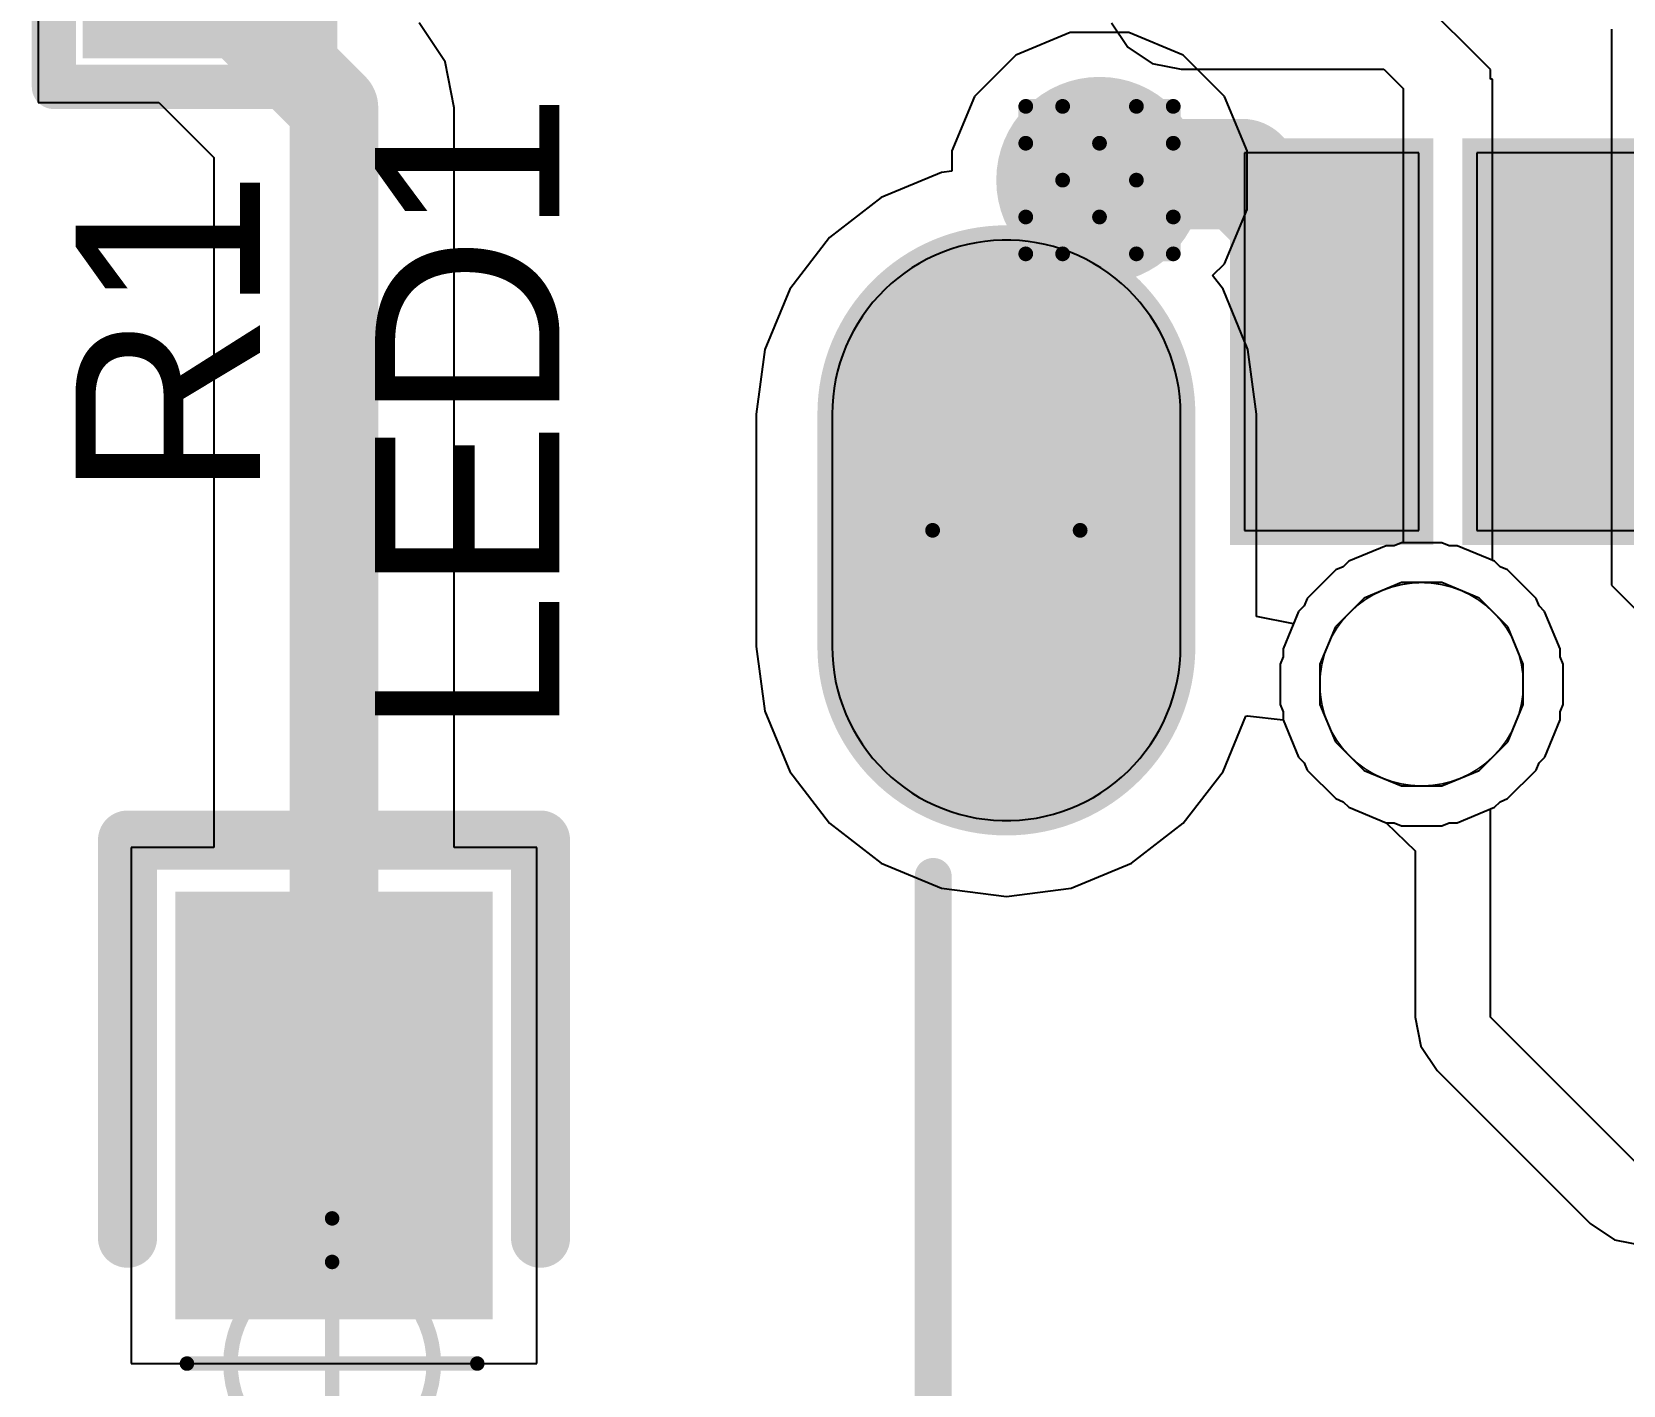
# Model space of a CAD drawing. Header units: inches. Extents: x -13 to 356, y -4 to 120.
# Drawn here: x 3.15 to 8.63, y -0.26 to 4.4 of the extents above; entities that cross this region are included whole.
import ezdxf

# ---------------------------------------------------------------- set-up
doc = ezdxf.new("R2010")
doc.units = ezdxf.units.IN
for name, color, linetype in [('Bottom Layer', 5, 'Continuous'), ('Bottom Solder', 6, 'Continuous'), ('Dimensions', 6, 'Continuous'), ('Drill Drawing', 1, 'Continuous'), ('GND', 16, 'Continuous'), ('Mechanical 15', 56, 'Continuous'), ('Multi-Layer', 9, 'Continuous'), ('Pad Holes', 156, 'Continuous'), ('POWER', 76, 'Continuous'), ('Top Layer', 1, 'Continuous'), ('Top Overlay', 2, 'Continuous'), ('Top Paste', 8, 'Continuous'), ('Top Solder', 216, 'Continuous'), ('Via Holes', 16, 'Continuous')]:
    doc.layers.add(name, color=color, linetype=linetype)
doc.styles.add('Arial', font='', dxfattribs={"height": 0.2})
doc.styles.get('Arial').set_extended_font_data('Arial')

# ---------------------------------------------------------------- blocks, each defined once
blk = doc.blocks.new('KH_TYPE_C_16P_15')
at = {"layer": 'Bottom Layer'}
h = blk.add_hatch(color=5, dxfattribs=at)
edge = h.paths.add_edge_path()
edge.add_arc((-4.3201, 1.365), 0.6, 180, 360)
edge.add_line((-3.7201, 1.365), (-3.7201, 2.165))
edge.add_arc((-4.3201, 2.165), 0.6, 0, 180)
edge.add_line((-4.9201, 2.165), (-4.9201, 1.365))
at = {"layer": 'Bottom Solder'}
h = blk.add_hatch(color=6, dxfattribs=at)
edge = h.paths.add_edge_path()
edge.add_arc((-4.3201, 1.365), 0.6508, 180, 360)
edge.add_line((-3.6693, 1.365), (-3.6693, 2.165))
edge.add_arc((-4.3201, 2.165), 0.6508, 0, 180)
edge.add_line((-4.9709, 2.165), (-4.9709, 1.365))
at = {"layer": 'GND'}
h = blk.add_hatch(color=16, dxfattribs=at)
edge = h.paths.add_edge_path()
edge.add_arc((-4.3201, 1.365), 0.6, 180, 360)
edge.add_line((-3.7201, 1.365), (-3.7201, 2.165))
edge.add_arc((-4.3201, 2.165), 0.6, 0, 180)
edge.add_line((-4.9201, 2.165), (-4.9201, 1.365))
at = {"layer": 'Multi-Layer'}
h = blk.add_hatch(color=9, dxfattribs=at)
edge = h.paths.add_edge_path()
edge.add_arc((-4.3201, 1.365), 0.6, 180, 360)
edge.add_line((-3.7201, 1.365), (-3.7201, 2.165))
edge.add_arc((-4.3201, 2.165), 0.6, 0, 180)
edge.add_line((-4.9201, 2.165), (-4.9201, 1.365))
at = {"layer": 'Pad Holes'}
h = blk.add_hatch(color=7, dxfattribs=at)
edge = h.paths.add_edge_path()
edge.add_arc((-4.3201, 1.2651), 0.35, 180, 360)
edge.add_line((-3.9701, 1.2651), (-3.9701, 2.265))
edge.add_arc((-4.3201, 2.265), 0.35, 0, 180)
edge.add_line((-4.6701, 2.265), (-4.6701, 1.2651))
at = {"layer": 'POWER'}
h = blk.add_hatch(color=76, dxfattribs=at)
edge = h.paths.add_edge_path()
edge.add_arc((-4.3201, 1.365), 0.6, 180, 360)
edge.add_line((-3.7201, 1.365), (-3.7201, 2.165))
edge.add_arc((-4.3201, 2.165), 0.6, 0, 180)
edge.add_line((-4.9201, 2.165), (-4.9201, 1.365))
at = {"layer": 'Top Layer'}
for points in [[(-3.5, 3.065), (-3.2, 3.065), (-3.2, 1.765), (-3.5, 1.765)], [(-3.2001, 3.065), (-2.9001, 3.065), (-2.9001, 1.765), (-3.2001, 1.765)], [(-2.6999, 3.065), (-2.3999, 3.065), (-2.3999, 1.765), (-2.6999, 1.765)], [(-2.4, 3.065), (-2.1, 3.065), (-2.1, 1.765), (-2.4, 1.765)]]:
    blk.add_hatch(color=1, dxfattribs=at).paths.add_polyline_path(points)
h = blk.add_hatch(color=1, dxfattribs=at)
edge = h.paths.add_edge_path()
edge.add_arc((-4.3201, 1.365), 0.6, 180, 360)
edge.add_line((-3.7201, 1.365), (-3.7201, 2.165))
edge.add_arc((-4.3201, 2.165), 0.6, 0, 180)
edge.add_line((-4.9201, 2.165), (-4.9201, 1.365))
at = {"layer": 'Top Solder'}
for points in [[(-3.55, 3.115), (-3.15, 3.115), (-3.15, 1.715), (-3.55, 1.715)], [(-3.2501, 3.115), (-2.8501, 3.115), (-2.8501, 1.715), (-3.2501, 1.715)], [(-2.7499, 3.115), (-2.3499, 3.115), (-2.3499, 1.715), (-2.7499, 1.715)], [(-2.45, 3.115), (-2.05, 3.115), (-2.05, 1.715), (-2.45, 1.715)]]:
    blk.add_hatch(color=216, dxfattribs=at).paths.add_polyline_path(points)
h = blk.add_hatch(color=216, dxfattribs=at)
edge = h.paths.add_edge_path()
edge.add_arc((-4.3201, 1.365), 0.6508, 180, 360)
edge.add_line((-3.6693, 1.365), (-3.6693, 2.165))
edge.add_arc((-4.3201, 2.165), 0.6508, 0, 180)
edge.add_line((-4.9709, 2.165), (-4.9709, 1.365))
at = {"layer": 'Dimensions'}
for points in [[(-2.54, 1.2349, 0.00508, 0.00508, 1), (-3.2401, 1.2349, 0.00508, 0.00508, 1)], [(-3.2413, 1.2349, 0.00254, 0.00254, 1), (-3.2388, 1.2349, 0.00254, 0.00254, 1)], [(-2.5413, 1.2349, 0.00254, 0.00254, 1), (-2.5388, 1.2349, 0.00254, 0.00254, 1)]]:
    blk.add_lwpolyline(points, format="xyseb", close=True, dxfattribs=at)
at = {"layer": 'Multi-Layer'}
for p, q in [((-2.9598, 1.585), (-3.0885, 1.5316)), ((-2.8205, 1.585), (-2.9598, 1.585)), ((-2.6919, 1.5317), (-2.8205, 1.585)), ((-3.0885, 1.5316), (-3.1869, 1.4332)), ((-2.5934, 1.4332), (-2.6919, 1.5317)), ((-3.1869, 1.4332), (-3.2402, 1.3045)), ((-2.54, 1.3046), (-2.5934, 1.4332)), ((-3.2402, 1.3045), (-3.2402, 1.2348)), ((-2.54, 1.2349), (-2.54, 1.3046)), ((-3.2402, 1.2348), (-3.2402, 1.1652)), ((-2.54, 1.2349), (-2.54, 1.2349)), ((-2.54, 1.1653), (-2.54, 1.2349)), ((-3.2402, 1.1652), (-3.1869, 1.0366)), ((-2.5933, 1.0366), (-2.54, 1.1653)), ((-3.1869, 1.0366), (-3.0884, 0.9381)), ((-2.6918, 0.9381), (-2.5933, 1.0366)), ((-3.0884, 0.9381), (-2.9597, 0.8848)), ((-2.8204, 0.8848), (-2.6918, 0.9381)), ((-2.9597, 0.8848), (-2.8204, 0.8848))]:
    blk.add_line(p, q, dxfattribs=at)
at = {"layer": 'Top Overlay'}
blk.add_lwpolyline([(-4.5721, -1.3232, 0.127, 0.127, 0), (-4.5721, 0.5731, 0.127, 0.127, 0)], format="xyseb", dxfattribs=at)
blk.add_lwpolyline([(-4.6038, 0.5731, 0.0635, 0.0635, 1), (-4.5403, 0.5731, 0.0635, 0.0635, 1)], format="xyseb", close=True, dxfattribs=at)
at = {"layer": 'Top Paste'}
for p, q in [((-3.2001, 3.0651), (-3.5001, 3.0651)), ((-3.5001, 3.0651), (-3.5001, 1.7651)), ((-2.9001, 3.0651), (-3.2001, 3.0651)), ((-2.9001, 1.7651), (-2.9001, 3.0651)), ((-2.1, 3.0651), (-2.7, 3.0651)), ((-2.7, 3.0651), (-2.7, 1.7651)), ((-4.4826, 2.7426), (-4.5112, 2.7338)), ((-4.4536, 2.75), (-4.4826, 2.7426)), ((-4.4243, 2.7559), (-4.4536, 2.75)), ((-4.3947, 2.7604), (-4.4243, 2.7559)), ((-4.3649, 2.7634), (-4.3947, 2.7604)), ((-4.335, 2.7649), (-4.3649, 2.7634)), ((-4.3051, 2.7649), (-4.335, 2.7649)), ((-4.2752, 2.7634), (-4.3051, 2.7649)), ((-4.2455, 2.7604), (-4.2752, 2.7634)), ((-4.2159, 2.7559), (-4.2455, 2.7604)), ((-4.1866, 2.75), (-4.2159, 2.7559)), ((-4.1576, 2.7426), (-4.1866, 2.75)), ((-4.129, 2.7338), (-4.1576, 2.7426)), ((-4.5938, 2.699), (-4.6201, 2.6847)), ((-4.5668, 2.712), (-4.5938, 2.699)), ((-4.5393, 2.7236), (-4.5668, 2.712)), ((-4.5112, 2.7338), (-4.5393, 2.7236)), ((-4.1009, 2.7236), (-4.129, 2.7338)), ((-4.0733, 2.712), (-4.1009, 2.7236)), ((-4.0463, 2.699), (-4.0733, 2.712)), ((-4.0201, 2.6847), (-4.0463, 2.699)), ((-4.6942, 2.6341), (-4.7171, 2.6149)), ((-4.6703, 2.6522), (-4.6942, 2.6341)), ((-4.6456, 2.6691), (-4.6703, 2.6522)), ((-4.6201, 2.6847), (-4.6456, 2.6691)), ((-3.9945, 2.6691), (-4.0201, 2.6847)), ((-3.9698, 2.6522), (-3.9945, 2.6691)), ((-3.946, 2.6341), (-3.9698, 2.6522)), ((-3.9231, 2.6149), (-3.946, 2.6341)), ((-4.739, 2.5946), (-4.7599, 2.5731)), ((-4.7171, 2.6149), (-4.739, 2.5946)), ((-3.9011, 2.5946), (-3.9231, 2.6149)), ((-3.8802, 2.5731), (-3.9011, 2.5946)), ((-4.7984, 2.5273), (-4.8158, 2.503)), ((-4.7797, 2.5507), (-4.7984, 2.5273)), ((-4.7599, 2.5731), (-4.7797, 2.5507)), ((-3.8604, 2.5507), (-3.8802, 2.5731)), ((-3.8418, 2.5273), (-3.8604, 2.5507)), ((-3.8243, 2.503), (-3.8418, 2.5273)), ((-4.832, 2.4779), (-4.847, 2.452)), ((-4.8158, 2.503), (-4.832, 2.4779)), ((-3.8081, 2.4779), (-3.8243, 2.503)), ((-3.7931, 2.452), (-3.8081, 2.4779)), ((-4.8607, 2.4254), (-4.873, 2.3981)), ((-4.847, 2.452), (-4.8607, 2.4254)), ((-3.7795, 2.4254), (-3.7931, 2.452)), ((-3.7672, 2.3981), (-3.7795, 2.4254)), ((-4.8839, 2.3703), (-4.8934, 2.3419)), ((-4.873, 2.3981), (-4.8839, 2.3703)), ((-3.7563, 2.3703), (-3.7672, 2.3981)), ((-3.7467, 2.3419), (-3.7563, 2.3703)), ((-4.9015, 2.3131), (-4.9082, 2.2839)), ((-4.8934, 2.3419), (-4.9015, 2.3131)), ((-3.7386, 2.3131), (-3.7467, 2.3419)), ((-3.732, 2.2839), (-3.7386, 2.3131)), ((-4.9134, 2.2545), (-4.9171, 2.2248)), ((-4.9082, 2.2839), (-4.9134, 2.2545)), ((-3.7268, 2.2545), (-3.732, 2.2839)), ((-3.723, 2.2248), (-3.7268, 2.2545)), ((-4.9193, 2.1949), (-4.9201, 2.165)), ((-4.9171, 2.2248), (-4.9193, 2.1949)), ((-3.7208, 2.1949), (-3.723, 2.2248)), ((-3.7201, 2.165), (-3.7208, 2.1949)), ((-4.9201, 2.165), (-4.9201, 1.365)), ((-3.7201, 1.365), (-3.7201, 2.165)), ((-3.5001, 1.7651), (-2.9001, 1.7651)), ((-2.7, 1.7651), (-2.4, 1.7651)), ((-2.4, 1.7651), (-2.1, 1.7651)), ((-4.9201, 1.365), (-4.9193, 1.3352)), ((-4.9193, 1.3352), (-4.9171, 1.3053)), ((-3.723, 1.3053), (-3.7208, 1.3352)), ((-3.7208, 1.3352), (-3.7201, 1.365)), ((-4.9171, 1.3053), (-4.9134, 1.2756)), ((-4.9134, 1.2756), (-4.9082, 1.2461)), ((-3.732, 1.2461), (-3.7268, 1.2756)), ((-3.7268, 1.2756), (-3.723, 1.3053)), ((-4.9082, 1.2461), (-4.9015, 1.217)), ((-4.9015, 1.217), (-4.8934, 1.1882)), ((-3.7467, 1.1882), (-3.7386, 1.217)), ((-3.7386, 1.217), (-3.732, 1.2461)), ((-4.8934, 1.1882), (-4.8839, 1.1598)), ((-4.8839, 1.1598), (-4.873, 1.132)), ((-3.7672, 1.132), (-3.7563, 1.1598)), ((-3.7563, 1.1598), (-3.7467, 1.1882)), ((-4.873, 1.132), (-4.8607, 1.1047)), ((-4.8607, 1.1047), (-4.847, 1.0781)), ((-3.7931, 1.0781), (-3.7795, 1.1047)), ((-3.7795, 1.1047), (-3.7672, 1.132)), ((-4.847, 1.0781), (-4.832, 1.0522)), ((-4.832, 1.0522), (-4.8158, 1.027)), ((-3.8243, 1.027), (-3.8081, 1.0522)), ((-3.8081, 1.0522), (-3.7931, 1.0781)), ((-4.8158, 1.027), (-4.7984, 1.0028)), ((-4.7984, 1.0028), (-4.7797, 0.9794)), ((-3.8604, 0.9794), (-3.8418, 1.0028)), ((-3.8418, 1.0028), (-3.8243, 1.027)), ((-4.7797, 0.9794), (-4.7599, 0.9569)), ((-4.7599, 0.9569), (-4.739, 0.9355)), ((-4.739, 0.9355), (-4.7171, 0.9152)), ((-3.9231, 0.9152), (-3.9011, 0.9355)), ((-3.9011, 0.9355), (-3.8802, 0.9569)), ((-3.8802, 0.9569), (-3.8604, 0.9794)), ((-4.7171, 0.9152), (-4.6942, 0.896)), ((-4.6942, 0.896), (-4.6703, 0.8779)), ((-4.6703, 0.8779), (-4.6456, 0.861)), ((-3.9945, 0.861), (-3.9698, 0.8779)), ((-3.9698, 0.8779), (-3.946, 0.896)), ((-3.946, 0.896), (-3.9231, 0.9152)), ((-4.6456, 0.861), (-4.6201, 0.8454)), ((-4.6201, 0.8454), (-4.5938, 0.8311)), ((-4.5938, 0.8311), (-4.5668, 0.8181)), ((-4.0733, 0.8181), (-4.0463, 0.8311)), ((-4.0463, 0.8311), (-4.0201, 0.8454)), ((-4.0201, 0.8454), (-3.9945, 0.861)), ((-4.5668, 0.8181), (-4.5393, 0.8065)), ((-4.5393, 0.8065), (-4.5112, 0.7963)), ((-4.5112, 0.7963), (-4.4826, 0.7875)), ((-4.4826, 0.7875), (-4.4536, 0.7801)), ((-4.4536, 0.7801), (-4.4243, 0.7742)), ((-4.4243, 0.7742), (-4.3947, 0.7697)), ((-4.3947, 0.7697), (-4.3649, 0.7667)), ((-4.2752, 0.7667), (-4.2455, 0.7697)), ((-4.2455, 0.7697), (-4.2159, 0.7742)), ((-4.2159, 0.7742), (-4.1866, 0.7801)), ((-4.1866, 0.7801), (-4.1576, 0.7875)), ((-4.1576, 0.7875), (-4.129, 0.7963)), ((-4.129, 0.7963), (-4.1009, 0.8065)), ((-4.1009, 0.8065), (-4.0733, 0.8181)), ((-4.3649, 0.7667), (-4.335, 0.7652)), ((-4.335, 0.7652), (-4.3051, 0.7652)), ((-4.3051, 0.7652), (-4.2752, 0.7667))]:
    blk.add_line(p, q, dxfattribs=at)
blk = doc.blocks.new('R_0402_L_35')
at = {"layer": 'Top Layer'}
for points in [[(-0.6001, 0.2499), (-0.2001, 0.2499), (-0.2001, -0.2501), (-0.6001, -0.2501)], [(0.2499, 0.2499), (0.6499, 0.2499), (0.6499, -0.2501), (0.2499, -0.2501)]]:
    blk.add_hatch(color=1, dxfattribs=at).paths.add_polyline_path(points)
at = {"layer": 'Top Paste'}
for points in [[(-0.6001, 0.2499), (-0.2001, 0.2499), (-0.2001, -0.2501), (-0.6001, -0.2501)], [(0.2499, 0.2499), (0.6499, 0.2499), (0.6499, -0.2501), (0.2499, -0.2501)]]:
    blk.add_hatch(color=8, dxfattribs=at).paths.add_polyline_path(points)
at = {"layer": 'Top Solder'}
for points in [[(-0.7017, 0.3515), (-0.0985, 0.3515), (-0.0985, -0.3517), (-0.7017, -0.3517)], [(0.1483, 0.3515), (0.7515, 0.3515), (0.7515, -0.3517), (0.1483, -0.3517)]]:
    blk.add_hatch(color=216, dxfattribs=at).paths.add_polyline_path(points)
at = {"layer": 'Mechanical 15'}
for points in [[(0, -0.2, 0.0254, 0.0254, 0), (0, 0.2, 0.0254, 0.0254, 0)], [(0.2, 0, 0.0254, 0.0254, 0), (-0.2, 0, 0.0254, 0.0254, 0)]]:
    blk.add_lwpolyline(points, format="xyseb", dxfattribs=at)
for points in [[(-0.0063, 0.2, 0.0127, 0.0127, 1), (0.0063, 0.2, 0.0127, 0.0127, 1)], [(0.127, 0, 0.0254, 0.0254, 1), (-0.127, 0, 0.0254, 0.0254, 1)], [(-0.2063, 0, 0.0127, 0.0127, 1), (-0.1936, 0, 0.0127, 0.0127, 1)], [(-0.1333, 0, 0.0127, 0.0127, 1), (-0.1206, 0, 0.0127, 0.0127, 1)], [(0.1206, 0, 0.0127, 0.0127, 1), (0.1333, 0, 0.0127, 0.0127, 1)], [(0.1936, 0, 0.0127, 0.0127, 1), (0.2063, 0, 0.0127, 0.0127, 1)], [(-0.0063, -0.2, 0.0127, 0.0127, 1), (0.0063, -0.2, 0.0127, 0.0127, 1)]]:
    blk.add_lwpolyline(points, format="xyseb", close=True, dxfattribs=at)
at = {"layer": 'Top Overlay'}
for points in [[(-0.8001, -0.4501, 0.1524, 0.1524, 0), (-0.8001, 0.4499, 0.1524, 0.1524, 0)], [(0.8499, 0.4499, 0.1524, 0.1524, 0), (-0.8001, 0.4499, 0.1524, 0.1524, 0)], [(0.8499, -0.4501, 0.1524, 0.1524, 0), (0.8499, 0.4499, 0.1524, 0.1524, 0)], [(0.8499, -0.4501, 0.1524, 0.1524, 0), (-0.8001, -0.4501, 0.1524, 0.1524, 0)]]:
    blk.add_lwpolyline(points, format="xyseb", dxfattribs=at)
for points in [[(-0.8382, 0.4499, 0.0762, 0.0762, 1), (-0.762, 0.4499, 0.0762, 0.0762, 1)], [(-0.8382, 0.4499, 0.0762, 0.0762, 1), (-0.762, 0.4499, 0.0762, 0.0762, 1)], [(0.8118, 0.4499, 0.0762, 0.0762, 1), (0.888, 0.4499, 0.0762, 0.0762, 1)], [(0.8118, 0.4499, 0.0762, 0.0762, 1), (0.888, 0.4499, 0.0762, 0.0762, 1)], [(-0.8382, -0.4501, 0.0762, 0.0762, 1), (-0.762, -0.4501, 0.0762, 0.0762, 1)], [(-0.8382, -0.4501, 0.0762, 0.0762, 1), (-0.762, -0.4501, 0.0762, 0.0762, 1)], [(0.8118, -0.4501, 0.0762, 0.0762, 1), (0.888, -0.4501, 0.0762, 0.0762, 1)], [(0.8118, -0.4501, 0.0762, 0.0762, 1), (0.888, -0.4501, 0.0762, 0.0762, 1)]]:
    blk.add_lwpolyline(points, format="xyseb", close=True, dxfattribs=at)
blk = doc.blocks.new('LED_0603B_36')
at = {"layer": 'Top Layer'}
for points in [[(-1.5239, 0.451), (-0.2539, 0.451), (-0.2539, -0.438), (-1.5239, -0.438)], [(1.3019, 0.451), (0.4764, 0.451), (0.2541, 0.2288), (0.2541, -0.2157), (0.4764, -0.438), (1.3019, -0.438), (1.5241, -0.2157), (1.5241, 0.2288)]]:
    blk.add_hatch(color=1, dxfattribs=at).paths.add_polyline_path(points)
at = {"layer": 'Top Paste'}
for points in [[(-1.5239, 0.451), (-0.2539, 0.451), (-0.2539, -0.438), (-1.5239, -0.438)], [(1.3019, 0.451), (0.4764, 0.451), (0.2541, 0.2288), (0.2541, -0.2157), (0.4764, -0.438), (1.3019, -0.438), (1.5241, -0.2157), (1.5241, 0.2288)]]:
    blk.add_hatch(color=8, dxfattribs=at).paths.add_polyline_path(points)
at = {"layer": 'Top Solder'}
for points in [[(-1.6255, 0.5526), (-0.1523, 0.5526), (-0.1523, -0.5396), (-1.6255, -0.5396)], [(1.3527, 0.5526), (0.4256, 0.5526), (0.1525, 0.2796), (0.1525, -0.2665), (0.4256, -0.5396), (1.3527, -0.5396), (1.6257, -0.2665), (1.6257, 0.2796)]]:
    blk.add_hatch(color=216, dxfattribs=at).paths.add_polyline_path(points)
at = {"layer": 'Mechanical 15'}
for points in [[(0, -0.5, 0.05, 0.05, 0), (0, 0.5, 0.05, 0.05, 0)], [(0.5, 0, 0.05, 0.05, 0), (-0.5, 0, 0.05, 0.05, 0)]]:
    blk.add_lwpolyline(points, format="xyseb", dxfattribs=at)
for points in [[(-0.0125, 0.5, 0.025, 0.025, 1), (0.0125, 0.5, 0.025, 0.025, 1)], [(0.35, 0, 0.05, 0.05, 1), (-0.35, 0, 0.05, 0.05, 1)], [(-0.5125, 0, 0.025, 0.025, 1), (-0.4875, 0, 0.025, 0.025, 1)], [(-0.3625, 0, 0.025, 0.025, 1), (-0.3375, 0, 0.025, 0.025, 1)], [(0.3375, 0, 0.025, 0.025, 1), (0.3625, 0, 0.025, 0.025, 1)], [(0.4875, 0, 0.025, 0.025, 1), (0.5125, 0, 0.025, 0.025, 1)], [(-0.0125, -0.5, 0.025, 0.025, 1), (0.0125, -0.5, 0.025, 0.025, 1)]]:
    blk.add_lwpolyline(points, format="xyseb", close=True, dxfattribs=at)
at = {"layer": 'Top Overlay'}
for points in [[(-1.7779, 0.7177, 0.2032, 0.2032, 0), (-1.8033, 0.7177, 0.2032, 0.2032, 0)], [(-1.8033, -0.6539, 0.2032, 0.2032, 0), (-1.8033, 0.7177, 0.2032, 0.2032, 0)], [(-0.4317, 0.7177, 0.2032, 0.2032, 0), (-1.7779, 0.7177, 0.2032, 0.2032, 0)], [(1.8035, 0.7177, 0.2032, 0.2032, 0), (0.4319, 0.7177, 0.2032, 0.2032, 0)], [(2.0575, 0.7177, 0.2032, 0.2032, 0), (1.8035, 0.7177, 0.2032, 0.2032, 0)], [(1.8035, -0.7047, 0.2032, 0.2032, 0), (1.8035, 0.6669, 0.2032, 0.2032, 0)], [(2.0575, -0.7047, 0.2032, 0.2032, 0), (2.0575, 0.7177, 0.2032, 0.2032, 0)], [(-1.8033, -0.7047, 0.2032, 0.2032, 0), (-1.8033, -0.6539, 0.2032, 0.2032, 0)], [(-0.4317, -0.7047, 0.2032, 0.2032, 0), (-1.8033, -0.7047, 0.2032, 0.2032, 0)], [(1.7781, -0.7047, 0.2032, 0.2032, 0), (0.4319, -0.7047, 0.2032, 0.2032, 0)], [(2.0575, -0.7047, 0.2032, 0.2032, 0), (1.8035, -0.7047, 0.2032, 0.2032, 0)]]:
    blk.add_lwpolyline(points, format="xyseb", dxfattribs=at)
for points in [[(-1.8541, 0.7177, 0.1016, 0.1016, 1), (-1.7525, 0.7177, 0.1016, 0.1016, 1)], [(-1.8541, 0.7177, 0.1016, 0.1016, 1), (-1.7525, 0.7177, 0.1016, 0.1016, 1)], [(-1.8287, 0.7177, 0.1016, 0.1016, 1), (-1.7271, 0.7177, 0.1016, 0.1016, 1)], [(-1.8287, 0.7177, 0.1016, 0.1016, 1), (-1.7271, 0.7177, 0.1016, 0.1016, 1)], [(-0.4825, 0.7177, 0.1016, 0.1016, 1), (-0.3809, 0.7177, 0.1016, 0.1016, 1)], [(0.3811, 0.7177, 0.1016, 0.1016, 1), (0.4827, 0.7177, 0.1016, 0.1016, 1)], [(1.7527, 0.7177, 0.1016, 0.1016, 1), (1.8543, 0.7177, 0.1016, 0.1016, 1)], [(1.7527, 0.7177, 0.1016, 0.1016, 1), (1.8543, 0.7177, 0.1016, 0.1016, 1)], [(1.7527, 0.6669, 0.1016, 0.1016, 1), (1.8543, 0.6669, 0.1016, 0.1016, 1)], [(2.0067, 0.7177, 0.1016, 0.1016, 1), (2.1083, 0.7177, 0.1016, 0.1016, 1)], [(2.0067, 0.7177, 0.1016, 0.1016, 1), (2.1083, 0.7177, 0.1016, 0.1016, 1)], [(-1.8541, -0.6539, 0.1016, 0.1016, 1), (-1.7525, -0.6539, 0.1016, 0.1016, 1)], [(-1.8541, -0.6539, 0.1016, 0.1016, 1), (-1.7525, -0.6539, 0.1016, 0.1016, 1)], [(-1.8541, -0.7047, 0.1016, 0.1016, 1), (-1.7525, -0.7047, 0.1016, 0.1016, 1)], [(-1.8541, -0.7047, 0.1016, 0.1016, 1), (-1.7525, -0.7047, 0.1016, 0.1016, 1)], [(-0.4825, -0.7047, 0.1016, 0.1016, 1), (-0.3809, -0.7047, 0.1016, 0.1016, 1)], [(0.3811, -0.7047, 0.1016, 0.1016, 1), (0.4827, -0.7047, 0.1016, 0.1016, 1)], [(1.7273, -0.7047, 0.1016, 0.1016, 1), (1.8289, -0.7047, 0.1016, 0.1016, 1)], [(1.7527, -0.7047, 0.1016, 0.1016, 1), (1.8543, -0.7047, 0.1016, 0.1016, 1)], [(1.7527, -0.7047, 0.1016, 0.1016, 1), (1.8543, -0.7047, 0.1016, 0.1016, 1)], [(2.0067, -0.7047, 0.1016, 0.1016, 1), (2.1083, -0.7047, 0.1016, 0.1016, 1)], [(2.0067, -0.7047, 0.1016, 0.1016, 1), (2.1083, -0.7047, 0.1016, 0.1016, 1)]]:
    blk.add_lwpolyline(points, format="xyseb", close=True, dxfattribs=at)

msp = doc.modelspace()

# ---------------------------------------------------------------- hatches: boundary and pattern name
at = {"layer": 'Bottom Layer'}
h = msp.add_hatch(color=5, dxfattribs=at)
edge = h.paths.add_edge_path()
edge.add_arc((6.8284, 3.8929), 0.254, 0, 360)
at = {"layer": 'Bottom Solder'}
h = msp.add_hatch(color=6, dxfattribs=at)
edge = h.paths.add_edge_path()
edge.add_arc((6.8284, 3.8929), 0.3556, 0, 360)
at = {"layer": 'GND'}
h = msp.add_hatch(color=16, dxfattribs=at)
edge = h.paths.add_edge_path()
edge.add_arc((6.8284, 3.8929), 0.254, 0, 360)
at = {"layer": 'POWER'}
h = msp.add_hatch(color=76, dxfattribs=at)
edge = h.paths.add_edge_path()
edge.add_arc((6.8284, 3.8929), 0.254, 0, 360)
at = {"layer": 'Top Layer'}
h = msp.add_hatch(color=1, dxfattribs=at)
edge = h.paths.add_edge_path()
edge.add_arc((6.8284, 3.8929), 0.254, 0, 360)
msp.add_hatch(color=1, dxfattribs=at).paths.add_polyline_path([(7.4196, 2.7744), (7.8031, 2.7744), (7.8031, 3.858), (7.4196, 3.858)])
at = {"layer": 'Top Solder'}
h = msp.add_hatch(color=216, dxfattribs=at)
edge = h.paths.add_edge_path()
edge.add_arc((6.8284, 3.8929), 0.3556, 0, 360)
at = {"layer": 'Via Holes'}
h = msp.add_hatch(color=7, dxfattribs=at)
edge = h.paths.add_edge_path()
edge.add_arc((6.8284, 3.8929), 0.127, 0, 360)

# ---------------------------------------------------------------- linework, layer by layer
at = {"layer": 'Bottom Layer'}
for p, q in [((7.8153, 2.6335), (7.6867, 2.5801)), ((7.8427, 2.6335), (7.8153, 2.6335)), ((7.868, 2.6439), (7.8427, 2.6335)), ((8.0072, 2.644), (7.868, 2.6439)), ((8.0325, 2.6335), (8.0072, 2.644)), ((8.0598, 2.6335), (8.0325, 2.6335)), ((8.1885, 2.5802), (8.0598, 2.6335)), ((7.6867, 2.5801), (7.6674, 2.5608)), ((8.2078, 2.5609), (8.1885, 2.5802)), ((7.6421, 2.5503), (7.5436, 2.4519)), ((7.6674, 2.5608), (7.6421, 2.5503)), ((8.2331, 2.5504), (8.2078, 2.5609)), ((8.3316, 2.452), (8.2331, 2.5504)), ((7.5332, 2.4266), (7.5138, 2.4072)), ((7.5436, 2.4519), (7.5332, 2.4266)), ((8.3421, 2.4267), (8.3316, 2.452)), ((8.3614, 2.4074), (8.3421, 2.4267)), ((7.5138, 2.4072), (7.4606, 2.2786)), ((8.4147, 2.2787), (8.3614, 2.4074)), ((7.4606, 2.2512), (7.4501, 2.226)), ((7.4606, 2.2786), (7.4606, 2.2512)), ((8.4147, 2.2514), (8.4147, 2.2787)), ((8.4252, 2.2261), (8.4147, 2.2514)), ((7.4501, 2.226), (7.4501, 2.1563)), ((8.4252, 2.1565), (8.4252, 2.2261)), ((7.4501, 2.1563), (7.4501, 2.0867)), ((8.4252, 2.0868), (8.4252, 2.1565)), ((7.4501, 2.0867), (7.4606, 2.0614)), ((8.4147, 2.0616), (8.4252, 2.0868)), ((7.4606, 2.0614), (7.4606, 2.0341)), ((7.4606, 2.0341), (7.5139, 1.9054)), ((8.3615, 1.9056), (8.4147, 2.0342)), ((8.4147, 2.0342), (8.4147, 2.0616)), ((7.5139, 1.9054), (7.5333, 1.8861)), ((7.5333, 1.8861), (7.5437, 1.8608)), ((8.3317, 1.861), (8.3421, 1.8862)), ((8.3421, 1.8862), (8.3615, 1.9056)), ((7.5437, 1.8608), (7.6422, 1.7624)), ((8.2332, 1.7625), (8.3317, 1.861)), ((7.6422, 1.7624), (7.6675, 1.7519)), ((8.208, 1.752), (8.2332, 1.7625)), ((7.6675, 1.7519), (7.6868, 1.7326)), ((7.6868, 1.7326), (7.8155, 1.6793)), ((8.06, 1.6794), (8.1886, 1.7327)), ((8.1886, 1.7327), (8.208, 1.752)), ((7.8155, 1.6793), (7.8428, 1.6793)), ((7.8428, 1.6793), (7.8681, 1.6689)), ((7.8681, 1.6689), (8.0074, 1.6689)), ((8.0074, 1.6689), (8.0326, 1.6793)), ((8.0326, 1.6793), (8.06, 1.6794))]:
    msp.add_line(p, q, dxfattribs=at)
at = {"layer": 'Drill Drawing'}
for points in [[(6.5744, 4.0199, 0.0508, 0.0508, 0), (6.5744, 4.1469, 0.0508, 0.0508, 0)], [(6.5744, 4.1469, 0.0508, 0.0508, 0), (6.7014, 4.1469, 0.0508, 0.0508, 0)], [(6.7014, 4.1469, 0.0508, 0.0508, 0), (6.8284, 4.0199, 0.0508, 0.0508, 0)], [(6.8284, 4.0199, 0.0508, 0.0508, 0), (6.9554, 4.1469, 0.0508, 0.0508, 0)], [(6.9554, 4.1469, 0.0508, 0.0508, 0), (7.0824, 4.1469, 0.0508, 0.0508, 0)], [(7.0824, 4.0199, 0.0508, 0.0508, 0), (7.0824, 4.1469, 0.0508, 0.0508, 0)], [(6.5744, 4.0199, 0.0508, 0.0508, 0), (6.7014, 3.8929, 0.0508, 0.0508, 0)], [(6.9554, 3.8929, 0.0508, 0.0508, 0), (7.0824, 4.0199, 0.0508, 0.0508, 0)], [(6.5744, 3.7659, 0.0508, 0.0508, 0), (6.7014, 3.8929, 0.0508, 0.0508, 0)], [(6.9554, 3.8929, 0.0508, 0.0508, 0), (7.0824, 3.7659, 0.0508, 0.0508, 0)], [(6.5744, 3.6389, 0.0508, 0.0508, 0), (6.5744, 3.7659, 0.0508, 0.0508, 0)], [(6.7014, 3.6389, 0.0508, 0.0508, 0), (6.8284, 3.7659, 0.0508, 0.0508, 0)], [(6.8284, 3.7659, 0.0508, 0.0508, 0), (6.9554, 3.6389, 0.0508, 0.0508, 0)], [(7.0824, 3.6389, 0.0508, 0.0508, 0), (7.0824, 3.7659, 0.0508, 0.0508, 0)], [(6.5744, 3.6389, 0.0508, 0.0508, 0), (6.7014, 3.6389, 0.0508, 0.0508, 0)], [(6.9554, 3.6389, 0.0508, 0.0508, 0), (7.0824, 3.6389, 0.0508, 0.0508, 0)]]:
    msp.add_lwpolyline(points, format="xyseb", dxfattribs=at)
for points in [[(6.5617, 4.1469, 0.0254, 0.0254, 1), (6.5871, 4.1469, 0.0254, 0.0254, 1)], [(6.5617, 4.1469, 0.0254, 0.0254, 1), (6.5871, 4.1469, 0.0254, 0.0254, 1)], [(6.6887, 4.1469, 0.0254, 0.0254, 1), (6.7141, 4.1469, 0.0254, 0.0254, 1)], [(6.6887, 4.1469, 0.0254, 0.0254, 1), (6.7141, 4.1469, 0.0254, 0.0254, 1)], [(6.9427, 4.1469, 0.0254, 0.0254, 1), (6.9681, 4.1469, 0.0254, 0.0254, 1)], [(6.9427, 4.1469, 0.0254, 0.0254, 1), (6.9681, 4.1469, 0.0254, 0.0254, 1)], [(7.0697, 4.1469, 0.0254, 0.0254, 1), (7.0951, 4.1469, 0.0254, 0.0254, 1)], [(7.0697, 4.1469, 0.0254, 0.0254, 1), (7.0951, 4.1469, 0.0254, 0.0254, 1)], [(6.5617, 4.0199, 0.0254, 0.0254, 1), (6.5871, 4.0199, 0.0254, 0.0254, 1)], [(6.5617, 4.0199, 0.0254, 0.0254, 1), (6.5871, 4.0199, 0.0254, 0.0254, 1)], [(6.8157, 4.0199, 0.0254, 0.0254, 1), (6.8411, 4.0199, 0.0254, 0.0254, 1)], [(6.8157, 4.0199, 0.0254, 0.0254, 1), (6.8411, 4.0199, 0.0254, 0.0254, 1)], [(7.0697, 4.0199, 0.0254, 0.0254, 1), (7.0951, 4.0199, 0.0254, 0.0254, 1)], [(7.0697, 4.0199, 0.0254, 0.0254, 1), (7.0951, 4.0199, 0.0254, 0.0254, 1)], [(6.6887, 3.8929, 0.0254, 0.0254, 1), (6.7141, 3.8929, 0.0254, 0.0254, 1)], [(6.6887, 3.8929, 0.0254, 0.0254, 1), (6.7141, 3.8929, 0.0254, 0.0254, 1)], [(6.9427, 3.8929, 0.0254, 0.0254, 1), (6.9681, 3.8929, 0.0254, 0.0254, 1)], [(6.9427, 3.8929, 0.0254, 0.0254, 1), (6.9681, 3.8929, 0.0254, 0.0254, 1)], [(6.5617, 3.7659, 0.0254, 0.0254, 1), (6.5871, 3.7659, 0.0254, 0.0254, 1)], [(6.5617, 3.7659, 0.0254, 0.0254, 1), (6.5871, 3.7659, 0.0254, 0.0254, 1)], [(6.8157, 3.7659, 0.0254, 0.0254, 1), (6.8411, 3.7659, 0.0254, 0.0254, 1)], [(6.8157, 3.7659, 0.0254, 0.0254, 1), (6.8411, 3.7659, 0.0254, 0.0254, 1)], [(7.0697, 3.7659, 0.0254, 0.0254, 1), (7.0951, 3.7659, 0.0254, 0.0254, 1)], [(7.0697, 3.7659, 0.0254, 0.0254, 1), (7.0951, 3.7659, 0.0254, 0.0254, 1)], [(6.5617, 3.6389, 0.0254, 0.0254, 1), (6.5871, 3.6389, 0.0254, 0.0254, 1)], [(6.5617, 3.6389, 0.0254, 0.0254, 1), (6.5871, 3.6389, 0.0254, 0.0254, 1)], [(6.6887, 3.6389, 0.0254, 0.0254, 1), (6.7141, 3.6389, 0.0254, 0.0254, 1)], [(6.6887, 3.6389, 0.0254, 0.0254, 1), (6.7141, 3.6389, 0.0254, 0.0254, 1)], [(6.9427, 3.6389, 0.0254, 0.0254, 1), (6.9681, 3.6389, 0.0254, 0.0254, 1)], [(6.9427, 3.6389, 0.0254, 0.0254, 1), (6.9681, 3.6389, 0.0254, 0.0254, 1)], [(7.0697, 3.6389, 0.0254, 0.0254, 1), (7.0951, 3.6389, 0.0254, 0.0254, 1)], [(7.0697, 3.6389, 0.0254, 0.0254, 1), (7.0951, 3.6389, 0.0254, 0.0254, 1)], [(6.7617, 2.6866, 0.0508, 0.0508, 1), (6.2537, 2.6866, 0.0508, 0.0508, 1)], [(6.241, 2.6866, 0.0254, 0.0254, 1), (6.2664, 2.6866, 0.0254, 0.0254, 1)], [(6.749, 2.6866, 0.0254, 0.0254, 1), (6.7744, 2.6866, 0.0254, 0.0254, 1)]]:
    msp.add_lwpolyline(points, format="xyseb", close=True, dxfattribs=at)
at = {"layer": 'GND'}
for p, q in [((7.8153, 2.6335), (7.6867, 2.5801)), ((7.8427, 2.6335), (7.8153, 2.6335)), ((7.868, 2.6439), (7.8427, 2.6335)), ((8.0072, 2.644), (7.868, 2.6439)), ((8.0325, 2.6335), (8.0072, 2.644)), ((8.0598, 2.6335), (8.0325, 2.6335)), ((8.1885, 2.5802), (8.0598, 2.6335)), ((7.6867, 2.5801), (7.6674, 2.5608)), ((8.2078, 2.5609), (8.1885, 2.5802)), ((7.6421, 2.5503), (7.5436, 2.4519)), ((7.6674, 2.5608), (7.6421, 2.5503)), ((8.2331, 2.5504), (8.2078, 2.5609)), ((8.3316, 2.452), (8.2331, 2.5504)), ((7.5332, 2.4266), (7.5138, 2.4072)), ((7.5436, 2.4519), (7.5332, 2.4266)), ((8.3421, 2.4267), (8.3316, 2.452)), ((8.3614, 2.4074), (8.3421, 2.4267)), ((7.5138, 2.4072), (7.4606, 2.2786)), ((8.4147, 2.2787), (8.3614, 2.4074)), ((7.4606, 2.2512), (7.4501, 2.226)), ((7.4606, 2.2786), (7.4606, 2.2512)), ((8.4147, 2.2514), (8.4147, 2.2787)), ((8.4252, 2.2261), (8.4147, 2.2514)), ((7.4501, 2.226), (7.4501, 2.1563)), ((8.4252, 2.1565), (8.4252, 2.2261)), ((7.4501, 2.1563), (7.4501, 2.0867)), ((8.4252, 2.0868), (8.4252, 2.1565)), ((7.4501, 2.0867), (7.4606, 2.0614)), ((8.4147, 2.0616), (8.4252, 2.0868)), ((7.4606, 2.0614), (7.4606, 2.0341)), ((7.4606, 2.0341), (7.5139, 1.9054)), ((8.3615, 1.9056), (8.4147, 2.0342)), ((8.4147, 2.0342), (8.4147, 2.0616)), ((7.5139, 1.9054), (7.5333, 1.8861)), ((7.5333, 1.8861), (7.5437, 1.8608)), ((8.3317, 1.861), (8.3421, 1.8862)), ((8.3421, 1.8862), (8.3615, 1.9056)), ((7.5437, 1.8608), (7.6422, 1.7624)), ((8.2332, 1.7625), (8.3317, 1.861)), ((7.6422, 1.7624), (7.6675, 1.7519)), ((8.208, 1.752), (8.2332, 1.7625)), ((7.6675, 1.7519), (7.6868, 1.7326)), ((7.6868, 1.7326), (7.8155, 1.6793)), ((8.06, 1.6794), (8.1886, 1.7327)), ((8.1886, 1.7327), (8.208, 1.752)), ((7.8155, 1.6793), (7.8428, 1.6793)), ((7.8428, 1.6793), (7.8681, 1.6689)), ((7.8681, 1.6689), (8.0074, 1.6689)), ((8.0074, 1.6689), (8.0326, 1.6793)), ((8.0326, 1.6793), (8.06, 1.6794))]:
    msp.add_line(p, q, dxfattribs=at)
at = {"layer": 'POWER'}
for p, q in [((6.7273, 4.4009), (6.5406, 4.3235)), ((6.9294, 4.4009), (6.7273, 4.4009)), ((7.1162, 4.3235), (6.9294, 4.4009)), ((6.5406, 4.3235), (6.3977, 4.1806)), ((7.2591, 4.1806), (7.1162, 4.3235)), ((6.3977, 4.1806), (6.3204, 3.9939)), ((7.3364, 3.9939), (7.2591, 4.1806)), ((6.3204, 3.9939), (6.3204, 3.9233)), ((7.3364, 3.7918), (7.3364, 3.9939)), ((6.2848, 3.9186), (6.077, 3.8325)), ((6.3204, 3.9233), (6.2848, 3.9186)), ((6.077, 3.8325), (5.8986, 3.6956)), ((7.2591, 3.6051), (7.3364, 3.7918)), ((5.8986, 3.6956), (5.7617, 3.5172)), ((7.2178, 3.5639), (7.2591, 3.6051)), ((7.2537, 3.5172), (7.2178, 3.5639)), ((5.7617, 3.5172), (5.6757, 3.3095)), ((7.3397, 3.3095), (7.2537, 3.5172)), ((5.6757, 3.3095), (5.6463, 3.0866)), ((7.3691, 3.0866), (7.3397, 3.3095)), ((5.6463, 3.0866), (5.6463, 2.2866)), ((7.3691, 2.3896), (7.3691, 3.0866)), ((7.8153, 2.6335), (7.6867, 2.5801)), ((7.8427, 2.6335), (7.8153, 2.6335)), ((7.868, 2.6439), (7.8427, 2.6335)), ((8.0072, 2.644), (7.868, 2.6439)), ((8.0325, 2.6335), (8.0072, 2.644)), ((8.0598, 2.6335), (8.0325, 2.6335)), ((8.1885, 2.5802), (8.0598, 2.6335)), ((7.6867, 2.5801), (7.6674, 2.5608)), ((8.2078, 2.5609), (8.1885, 2.5802)), ((7.6421, 2.5503), (7.5436, 2.4519)), ((7.6674, 2.5608), (7.6421, 2.5503)), ((8.2331, 2.5504), (8.2078, 2.5609)), ((8.3316, 2.452), (8.2331, 2.5504)), ((7.5332, 2.4266), (7.5138, 2.4072)), ((7.5436, 2.4519), (7.5332, 2.4266)), ((8.3421, 2.4267), (8.3316, 2.452)), ((8.3614, 2.4074), (8.3421, 2.4267)), ((7.4961, 2.3643), (7.3691, 2.3896)), ((7.5138, 2.4072), (7.4961, 2.3643)), ((8.4147, 2.2787), (8.3614, 2.4074)), ((5.6463, 2.2866), (5.6757, 2.0636)), ((8.4147, 2.2514), (8.4147, 2.2787)), ((8.4252, 2.2261), (8.4147, 2.2514)), ((8.4252, 2.1565), (8.4252, 2.2261)), ((8.4252, 2.0868), (8.4252, 2.1565)), ((8.4147, 2.0616), (8.4252, 2.0868)), ((5.6757, 2.0636), (5.7617, 1.8559)), ((7.2537, 1.8559), (7.3328, 2.0469)), ((7.3328, 2.0469), (7.3375, 2.0478)), ((7.3375, 2.0478), (7.4606, 2.0341)), ((7.4606, 2.0341), (7.5139, 1.9054)), ((8.3615, 1.9056), (8.4147, 2.0342)), ((8.4147, 2.0342), (8.4147, 2.0616)), ((7.5139, 1.9054), (7.5333, 1.8861)), ((7.5333, 1.8861), (7.5437, 1.8608)), ((8.3317, 1.861), (8.3421, 1.8862)), ((8.3421, 1.8862), (8.3615, 1.9056)), ((5.7617, 1.8559), (5.8986, 1.6775)), ((7.1168, 1.6775), (7.2537, 1.8559)), ((7.5437, 1.8608), (7.6422, 1.7624)), ((8.2332, 1.7625), (8.3317, 1.861)), ((7.6422, 1.7624), (7.6675, 1.7519)), ((8.208, 1.752), (8.2332, 1.7625)), ((7.6675, 1.7519), (7.6868, 1.7326)), ((7.6868, 1.7326), (7.8155, 1.6793)), ((8.06, 1.6794), (8.1886, 1.7327)), ((8.1886, 1.7327), (8.208, 1.752)), ((5.8986, 1.6775), (6.077, 1.5406)), ((6.9384, 1.5406), (7.1168, 1.6775)), ((7.8155, 1.6793), (7.8428, 1.6793)), ((7.8428, 1.6793), (7.8681, 1.6689)), ((7.8681, 1.6689), (8.0074, 1.6689)), ((8.0074, 1.6689), (8.0326, 1.6793)), ((8.0326, 1.6793), (8.06, 1.6794)), ((6.077, 1.5406), (6.2848, 1.4545)), ((6.7306, 1.4545), (6.9384, 1.5406)), ((6.2848, 1.4545), (6.5077, 1.4252)), ((6.5077, 1.4252), (6.7306, 1.4545))]:
    msp.add_line(p, q, dxfattribs=at)
at = {"layer": 'Top Layer'}
for p, q in [((3.1737, 4.9628), (3.1737, 4.1599)), ((8.1746, 4.2741), (7.9149, 4.5338)), ((4.575, 4.3007), (4.4852, 4.4351)), ((6.8702, 4.4347), (6.9263, 4.3506)), ((8.5921, 4.4127), (8.5921, 2.4982)), ((6.9263, 4.3506), (7.0103, 4.2945)), ((4.6065, 4.1421), (4.575, 4.3007)), ((7.0103, 4.2945), (7.1094, 4.2748)), ((7.1094, 4.2748), (7.8077, 4.2748)), ((7.8077, 4.2748), (7.8738, 4.2086)), ((8.1746, 4.2405), (8.1746, 4.2741)), ((8.1817, 4.2405), (8.1746, 4.2405)), ((8.1817, 2.583), (8.1817, 4.2405)), ((7.8738, 4.2086), (7.8738, 2.6439)), ((3.1737, 4.1599), (3.5884, 4.1599)), ((3.5884, 4.1599), (3.7778, 3.9705)), ((4.6065, 1.5945), (4.6065, 4.1421)), ((3.7778, 3.9705), (3.7778, 1.5945)), ((7.8153, 2.6335), (7.6867, 2.5801)), ((7.8427, 2.6335), (7.8153, 2.6335)), ((7.868, 2.6439), (7.8427, 2.6335)), ((7.8738, 2.6439), (7.868, 2.6439)), ((7.6867, 2.5801), (7.6674, 2.5608)), ((8.1885, 2.5802), (8.1817, 2.583)), ((8.2078, 2.5609), (8.1885, 2.5802)), ((7.6421, 2.5503), (7.5436, 2.4519)), ((7.6674, 2.5608), (7.6421, 2.5503)), ((8.2331, 2.5504), (8.2078, 2.5609)), ((8.3316, 2.452), (8.2331, 2.5504)), ((8.5921, 2.4982), (9.0583, 2.032)), ((7.5332, 2.4266), (7.5138, 2.4072)), ((7.5436, 2.4519), (7.5332, 2.4266)), ((8.3421, 2.4267), (8.3316, 2.452)), ((8.3614, 2.4074), (8.3421, 2.4267)), ((7.5138, 2.4072), (7.4606, 2.2786)), ((8.4147, 2.2787), (8.3614, 2.4074)), ((7.4606, 2.2512), (7.4501, 2.226)), ((7.4606, 2.2786), (7.4606, 2.2512)), ((8.4147, 2.2514), (8.4147, 2.2787)), ((8.4252, 2.2261), (8.4147, 2.2514)), ((7.4501, 2.226), (7.4501, 2.1563)), ((8.4252, 2.1565), (8.4252, 2.2261)), ((7.4501, 2.1563), (7.4501, 2.0867)), ((8.4252, 2.0868), (8.4252, 2.1565)), ((7.4501, 2.0867), (7.4606, 2.0614)), ((8.4147, 2.0616), (8.4252, 2.0868)), ((7.4606, 2.0614), (7.4606, 2.0341)), ((7.4606, 2.0341), (7.5139, 1.9054)), ((8.3615, 1.9056), (8.4147, 2.0342)), ((8.4147, 2.0342), (8.4147, 2.0616)), ((7.5139, 1.9054), (7.5333, 1.8861)), ((7.5333, 1.8861), (7.5437, 1.8608)), ((8.3317, 1.861), (8.3421, 1.8862)), ((8.3421, 1.8862), (8.3615, 1.9056)), ((7.5437, 1.8608), (7.6422, 1.7624)), ((8.2332, 1.7625), (8.3317, 1.861)), ((7.6422, 1.7624), (7.6675, 1.7519)), ((8.208, 1.752), (8.2332, 1.7625)), ((7.6675, 1.7519), (7.6868, 1.7326)), ((7.6868, 1.7326), (7.8155, 1.6793)), ((8.1746, 1.7268), (8.1886, 1.7327)), ((8.1746, 1.0093), (8.1746, 1.7268)), ((8.1886, 1.7327), (8.208, 1.752)), ((7.8155, 1.6793), (7.9156, 1.5825)), ((3.7778, 1.5945), (3.4937, 1.5945)), ((3.4937, 1.5945), (3.4937, -0.1835)), ((4.8907, 1.5945), (4.6065, 1.5945)), ((4.8907, -0.1835), (4.8907, 1.5945)), ((7.9156, 1.5825), (7.9156, 1.0093)), ((7.9156, 1.0093), (7.9353, 0.9102)), ((8.7013, 0.4826), (8.1746, 1.0093)), ((7.9353, 0.9102), (7.9914, 0.8262)), ((7.9914, 0.8262), (8.5181, 0.2995)), ((8.5181, 0.2995), (8.6022, 0.2433)), ((8.6022, 0.2433), (8.7013, 0.2236)), ((3.4937, -0.1835), (4.8907, -0.1835))]:
    msp.add_line(p, q, dxfattribs=at)
for points in [[(3.7753, 4.5589, 0.3048, 0.3048, 0), (4.1922, 4.1421, 0.3048, 0.3048, 0)], [(4.1922, 0.7055, 0.3048, 0.3048, 0), (4.1922, 4.1421, 0.3048, 0.3048, 0)], [(6.8284, 3.8929, 0.381, 0.381, 0), (6.8489, 3.9134, 0.381, 0.381, 0)], [(6.8489, 3.9134, 0.381, 0.381, 0), (7.3199, 3.9134, 0.381, 0.381, 0)], [(7.3199, 3.9134, 0.381, 0.381, 0), (7.4777, 3.7555, 0.381, 0.381, 0)], [(7.4777, 3.7491, 0.381, 0.381, 0), (7.4777, 3.7555, 0.381, 0.381, 0)], [(7.4777, 3.7491, 0.381, 0.381, 0), (7.5692, 3.6576, 0.381, 0.381, 0)]]:
    msp.add_lwpolyline(points, format="xyseb", dxfattribs=at)
for points in [[(4.116, 4.1421, 0.1524, 0.1524, 1), (4.2684, 4.1421, 0.1524, 0.1524, 1)], [(4.116, 4.1421, 0.1524, 0.1524, 1), (4.2684, 4.1421, 0.1524, 0.1524, 1)], [(6.7331, 3.8929, 0.1905, 0.1905, 1), (6.9236, 3.8929, 0.1905, 0.1905, 1)], [(6.7537, 3.9134, 0.1905, 0.1905, 1), (6.9442, 3.9134, 0.1905, 0.1905, 1)], [(6.7537, 3.9134, 0.1905, 0.1905, 1), (6.9442, 3.9134, 0.1905, 0.1905, 1)], [(7.2246, 3.9134, 0.1905, 0.1905, 1), (7.4151, 3.9134, 0.1905, 0.1905, 1)], [(7.2246, 3.9134, 0.1905, 0.1905, 1), (7.4151, 3.9134, 0.1905, 0.1905, 1)], [(7.3825, 3.7555, 0.1905, 0.1905, 1), (7.573, 3.7555, 0.1905, 0.1905, 1)], [(7.3825, 3.7555, 0.1905, 0.1905, 1), (7.573, 3.7555, 0.1905, 0.1905, 1)], [(7.3825, 3.7491, 0.1905, 0.1905, 1), (7.573, 3.7491, 0.1905, 0.1905, 1)], [(7.3825, 3.7491, 0.1905, 0.1905, 1), (7.573, 3.7491, 0.1905, 0.1905, 1)], [(7.474, 3.6576, 0.1905, 0.1905, 1), (7.6645, 3.6576, 0.1905, 0.1905, 1)], [(4.116, 0.7055, 0.1524, 0.1524, 1), (4.2684, 0.7055, 0.1524, 0.1524, 1)]]:
    msp.add_lwpolyline(points, format="xyseb", close=True, dxfattribs=at)

# ---------------------------------------------------------------- block references
at = {"rotation": 270}
for name, p in [('R_0402_L_35', (3.6778, 5.0638)), ('LED_0603B_36', (4.1857, -0.1834))]:
    msp.add_blockref(name, p, dxfattribs=at)
msp.add_blockref('KH_TYPE_C_16P_15', (10.8278, 0.9215))

# ---------------------------------------------------------------- texts
at = {"layer": 'Top Overlay', "style": 'Arial'}
for s, p in [('LED1', (4.9686, 1.9763)), ('R1', (3.937, 2.794))]:
    msp.add_text(s, height=0.635, rotation=90, dxfattribs=at).set_placement(p)

doc.saveas('drawing.dxf')
